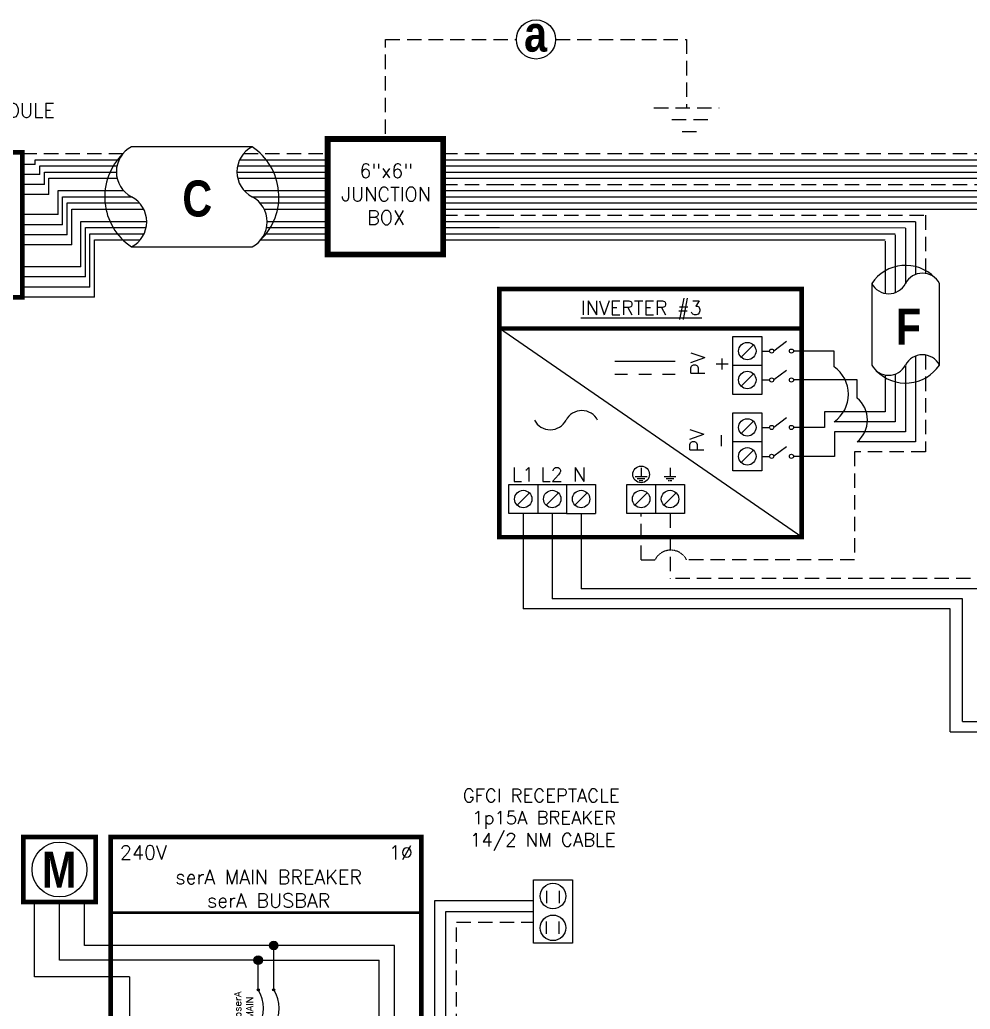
# Model space of a CAD drawing. Header units: feet. Extents: x 18750 to 19507, y 16038 to 16573.
# Drawn here: x 19006.2 to 19253.8, y 16315 to 16572.8 of the extents above; entities that cross this region are included whole.
import ezdxf

# ---------------------------------------------------------------- set-up
doc = ezdxf.new("R2010")
doc.units = ezdxf.units.FT
doc.header["$MEASUREMENT"] = 0
doc.linetypes.add('HIDDEN', pattern=[0.375, 0.25, -0.125])
doc.layers.add('TEXT', color=7, linetype='Continuous')
doc.styles.add('ONE LINE TXT', font='techb___.ttf')
doc.styles.get("Standard").update_dxf_attribs({"font": 'simplex.shx'})

# ---------------------------------------------------------------- blocks, each defined once
blk = doc.blocks.new('8x8box')
at = {"lineweight": 50, "const_width": 1.19}
blk.add_lwpolyline([(37.78, 0), (0, 0), (0, 37.78), (37.78, 37.78)], close=True, dxfattribs=at)
at = {"color": 1, "char_height": 3.6576, "attachment_point": 5}
for s, width, insert in [(' \\PMOUNTED \\PUNDER SOLAR MODULE\\P{\\fVerdana|b1|i0|c0|p34;NEC 690.34}', 73.0127, (18.01, 51.7)), ('8"x8"  JUNCTION BOX ', 0.4767, (19.03, 19.26))]:
    blk.add_mtext_dynamic_manual_height_columns(s, width=width, gutter_width=7.17, heights=[0], dxfattribs=dict(at, insert=insert))
blk = doc.blocks.new('6x6box')
at = {"lineweight": 50, "const_width": 1.53}
blk.add_lwpolyline([(30.1, 0), (0, 0), (0, 30.1), (30.1, 30.1)], close=True, dxfattribs=at)
at = {"color": 1, "insert": (15.24, 15.71), "char_height": 3.6576, "width": 0.4767, "attachment_point": 5}
blk.add_mtext('6"x6"  JUNCTION BOX  ', dxfattribs=at)
blk = doc.blocks.new('lineTapPanel')
at = {"linetype": 'Continuous'}
h = blk.add_hatch(color=254, dxfattribs=at)
h.dxf.hatch_style = 1
edge = h.paths.add_edge_path()
edge.add_arc((-38.44, 98.34), 1.11, 0, 360)
h = blk.add_hatch(color=254, dxfattribs=at)
h.dxf.hatch_style = 1
edge = h.paths.add_edge_path()
edge.add_arc((-42.47, 94.51), 1.11, 0, 360)
h = blk.add_hatch(color=1, dxfattribs=at)
h.dxf.hatch_style = 1
edge = h.paths.add_edge_path()
edge.add_arc((-42.47, 86.8), 0.291, 0, 360)
h = blk.add_hatch(color=1, dxfattribs=at)
h.dxf.hatch_style = 1
edge = h.paths.add_edge_path()
edge.add_arc((-38.44, 86.8), 0.291, 0, 360)
h = blk.add_hatch(color=1, dxfattribs=at)
h.dxf.hatch_style = 1
edge = h.paths.add_edge_path()
edge.add_arc((-42.47, 77.16), 0.291, 0, 360)
h = blk.add_hatch(color=1, dxfattribs=at)
h.dxf.hatch_style = 1
edge = h.paths.add_edge_path()
edge.add_arc((-38.44, 77.16), 0.291, 0, 360)
h = blk.add_hatch(color=1, dxfattribs=at)
h.dxf.hatch_style = 1
edge = h.paths.add_edge_path()
edge.add_arc((-38.44, 71.16), 0.528, 0, 360)
h = blk.add_hatch(color=1, dxfattribs=at)
h.dxf.hatch_style = 1
edge = h.paths.add_edge_path()
edge.add_arc((-42.47, 67.78), 0.528, 0, 360)
h = blk.add_hatch(color=1, dxfattribs=at)
h.dxf.hatch_style = 1
edge = h.paths.add_edge_path()
edge.add_arc((-38.44, 61.76), 0.528, 0, 360)
h = blk.add_hatch(color=1, dxfattribs=at)
h.dxf.hatch_style = 1
edge = h.paths.add_edge_path()
edge.add_arc((-42.47, 58.38), 0.528, 0, 360)
h = blk.add_hatch(color=1, dxfattribs=at)
h.dxf.hatch_style = 1
edge = h.paths.add_edge_path()
edge.add_arc((-38.44, 52.36), 0.528, 0, 360)
h = blk.add_hatch(color=1, dxfattribs=at)
h.dxf.hatch_style = 1
edge = h.paths.add_edge_path()
edge.add_arc((-42.47, 48.98), 0.528, 0, 360)
h = blk.add_hatch(color=1, dxfattribs=at)
h.dxf.hatch_style = 1
edge = h.paths.add_edge_path()
edge.add_arc((-38.44, 42.95), 0.528, 0, 360)
h = blk.add_hatch(color=1, dxfattribs=at)
h.dxf.hatch_style = 1
edge = h.paths.add_edge_path()
edge.add_arc((-42.47, 39.58), 0.528, 0, 360)
h = blk.add_hatch(color=1, dxfattribs=at)
h.dxf.hatch_style = 1
edge = h.paths.add_edge_path()
edge.add_arc((-38.44, 33.55), 0.528, 0, 360)
h = blk.add_hatch(color=1, dxfattribs=at)
h.dxf.hatch_style = 1
edge = h.paths.add_edge_path()
edge.add_arc((-42.47, 30.17), 0.528, 0, 360)
at = {"color": 155, "true_color": 0x647190}
blk.add_line((-80.92, 126.59), (0, 126.59), dxfattribs=at)
at = {"color": 253, "linetype": 'Continuous'}
for p, q in [((-100.73, 90.2), (-100.73, 109.7)), ((-76.04, 90.2), (-100.73, 90.2)), ((-76.04, 90.2), (-76.04, 22.16)), ((-76.04, 22.16), (-27.25, 22.16)), ((-27.25, 22.16), (-27.25, 17.57)), ((-27.25, 17.57), (-29.89, 17.57)), ((0, 3), (-11.01, 3)), ((-11.01, 3), (-11.01, 0.16)), ((-11.01, 0.16), (-29.89, 0.16))]:
    blk.add_line(p, q, dxfattribs=at)
at = {"color": 10, "linetype": 'Continuous'}
for p, q in [((-94.24, 94.51), (-94.24, 109.7)), ((-43.58, 94.51), (-94.24, 94.51)), ((-42.47, 87.09), (-42.47, 93.4)), ((-41.36, 94.51), (-10.98, 94.51)), ((-10.98, 6), (-10.98, 94.51)), ((-42.47, 30.17), (-42.47, 76.87)), ((-35.88, 67.78), (-45.04, 67.78)), ((-35.88, 58.38), (-45.04, 58.38)), ((-35.88, 48.98), (-45.04, 48.98)), ((-35.88, 39.58), (-45.04, 39.58)), ((-35.88, 30.17), (-45.04, 30.17)), ((0, 6), (-10.98, 6))]:
    blk.add_line(p, q, dxfattribs=at)
at = {"color": 7, "linetype": 'Continuous'}
for p, q in [((-87.75, 98.34), (-87.75, 109.7)), ((-39.56, 98.34), (-87.75, 98.34)), ((-6.96, 9), (-6.96, 98.34)), ((-38.44, 87.09), (-38.44, 97.23)), ((-38.44, 61.76), (-38.44, 76.87)), ((-35.88, 71.16), (-45.04, 71.16)), ((-38.44, 71.16), (-35.88, 71.16)), ((-45.04, 61.76), (-35.88, 61.76)), ((-35.88, 61.76), (-45.04, 61.76)), ((-38.44, 52.36), (-38.44, 61.76)), ((-45.04, 52.36), (-35.88, 52.36)), ((-35.88, 52.36), (-45.04, 52.36)), ((-38.44, 42.95), (-38.44, 52.36)), ((-45.04, 42.95), (-35.88, 42.95)), ((-35.88, 42.95), (-45.04, 42.95)), ((-38.44, 33.55), (-38.44, 42.95)), ((-35.88, 33.55), (-45.04, 33.55))]:
    blk.add_line(p, q, dxfattribs=at)
at = {"lineweight": 50}
blk.add_line((-80.92, 106.95), (0, 106.95), dxfattribs=at)
at = {"color": 7}
for p, q in [((-6.96, 98.34), (-37.33, 98.34)), ((0, 9), (-6.96, 9))]:
    blk.add_line(p, q, dxfattribs=at)
at = {"color": 1, "linetype": 'Continuous'}
for p, q in [((-51.03, -2.51), (-51.03, 20.23)), ((-46.49, 20.23), (-51.03, 20.23)), ((-46.49, 20.23), (-46.49, -2.51)), ((-34.43, -2.43), (-34.43, 20.16)), ((-29.89, 20.16), (-34.43, 20.16)), ((-29.89, 20.16), (-29.89, -2.43)), ((-46.49, -2.51), (-51.03, -2.51)), ((-29.89, -2.43), (-34.43, -2.43))]:
    blk.add_line(p, q, dxfattribs=at)
at = {"color": 4, "linetype": 'Continuous'}
for p, q in [((-47.97, 18.28), (-49.55, 16.71)), ((-31.37, 18.35), (-32.94, 16.78)), ((-47.97, 13.93), (-49.55, 12.36)), ((-31.37, 14), (-32.94, 12.43)), ((-47.97, 9.58), (-49.55, 8.01)), ((-31.37, 9.65), (-32.94, 8.08)), ((-47.97, 5.23), (-49.55, 3.66)), ((-31.37, 5.3), (-32.94, 3.73)), ((-47.97, 0.88), (-49.55, -0.69)), ((-31.37, 0.95), (-32.94, -0.62))]:
    blk.add_line(p, q, dxfattribs=at)
at = {"color": 92, "linetype": 'HIDDEN', "ltscale": 15}
for p, q in [((-51.03, 4.44), (-106.89, 4.44)), ((-106.89, 4.44), (-106.89, -4.87)), ((-75.84, -4.96), (-75.84, 0.09)), ((-75.84, 0.09), (-51.03, 0.09)), ((0, 0), (-6.96, 0)), ((-6.96, 0), (-6.96, -4.96)), ((-6.96, -4.96), (-75.84, -4.96)), ((-106.89, -15.1), (-106.89, -24.84))]:
    blk.add_line(p, q, dxfattribs=at)
at = {"color": 92, "linetype": 'Continuous', "ltscale": 15}
blk.add_line((-34.43, 0.09), (-46.49, 0.09), dxfattribs=at)
at = {"lineweight": 50, "const_width": 1.19}
for points in [[(-103.67, 109.7), (-103.67, 126.59), (-84.82, 126.59), (-84.82, 109.7)], [(-80.92, -9.3), (-80.92, 126.59), (0, 126.59), (0, -9.3)]]:
    blk.add_lwpolyline(points, close=True, dxfattribs=at)
at = {"color": 92, "linetype": 'Continuous', "lineweight": 5, "ltscale": 0.05, "flags": 128}
for points in [[(-43.54, 13.81), (-43.54, 10.97)], [(-45.88, 10.97), (-41.2, 10.97)], [(-42.01, 10.1), (-45.07, 10.1)], [(-42.82, 9.23), (-44.25, 9.23)]]:
    blk.add_lwpolyline(points, dxfattribs=at)
at = {"color": 92, "linetype": 'Continuous', "ltscale": 4, "flags": 128}
for points in [[(-115.37, -24.84), (-98.41, -24.84)], [(-101.35, -27.98), (-112.43, -27.98)], [(-104.29, -31.12), (-109.49, -31.12)]]:
    blk.add_lwpolyline(points, dxfattribs=at)
at = {"linetype": 'Continuous'}
blk.add_circle((-94.24, 118.15), 7.15, dxfattribs=at)
at = {"color": 7, "linetype": 'Continuous'}
for centre, radius in [((-38.44, 98.34), 1.11), ((-38.44, 98.34), 1.11), ((-42.47, 94.51), 1.11), ((-106.89, -9.99), 5.11)]:
    blk.add_circle(centre, radius, dxfattribs=at)
at = {"color": 1, "linetype": 'Continuous'}
for centre, radius in [((-42.47, 86.8), 0.291), ((-38.44, 86.8), 0.291), ((-42.47, 77.16), 0.291), ((-38.44, 77.16), 0.291), ((-38.44, 71.16), 0.528), ((-42.47, 67.78), 0.528), ((-38.44, 61.76), 0.528), ((-42.47, 58.38), 0.528), ((-38.44, 52.36), 0.528), ((-42.47, 48.98), 0.528), ((-38.44, 42.95), 0.528), ((-42.47, 39.58), 0.528), ((-38.44, 33.55), 0.528), ((-42.47, 30.17), 0.528)]:
    blk.add_circle(centre, radius, dxfattribs=at)
at = {"color": 4, "linetype": 'Continuous'}
for centre in [(-48.76, 17.49), (-32.16, 17.57), (-48.76, 13.14), (-32.16, 13.21), (-48.76, 8.79), (-32.16, 8.86), (-48.76, 4.44), (-32.16, 4.51), (-48.76, 0.09), (-32.16, 0.16)]:
    blk.add_circle(centre, 1.11, dxfattribs=at)
at = {"color": 1, "linetype": 'Continuous'}
for centre, radius, start, end in [((-50.14, 81.98), 9.06, 327.8708, 32.1292), ((-46.11, 81.98), 9.06, 327.8708, 32.1292), ((-48.03, 68.62), 3.93, 40.3392, 139.6608), ((-32.88, 68.62), 3.93, 40.3392, 139.6608), ((-48.03, 65.24), 3.93, 40.3392, 139.6608), ((-32.88, 65.24), 3.93, 40.3392, 139.6608), ((-48.03, 59.21), 3.93, 40.3392, 139.6608), ((-32.88, 59.21), 3.93, 40.3392, 139.6608), ((-48.03, 55.84), 3.93, 40.3392, 139.6608), ((-32.88, 55.84), 3.93, 40.3392, 139.6608), ((-48.03, 49.81), 3.93, 40.3392, 139.6608), ((-32.88, 49.81), 3.93, 40.3392, 139.6608), ((-48.03, 46.43), 3.93, 40.3392, 139.6608), ((-32.88, 46.43), 3.93, 40.3392, 139.6608), ((-48.03, 40.41), 3.93, 40.3392, 139.6608), ((-32.88, 40.41), 3.93, 40.3392, 139.6608), ((-48.03, 37.03), 3.93, 40.3392, 139.6608), ((-32.88, 37.03), 3.93, 40.3392, 139.6608), ((-48.03, 31.01), 3.93, 40.3392, 139.6608), ((-32.88, 31.01), 3.93, 40.3392, 139.6608), ((-48.03, 27.63), 3.93, 40.3392, 139.6608), ((-32.88, 27.63), 3.93, 40.3392, 139.6608)]:
    blk.add_arc(centre, radius, start, end, dxfattribs=at)
at = {"color": 253, "linetype": 'Continuous', "style": 'ONE LINE TXT'}
blk.add_text('M', height=9.38, dxfattribs=at).set_placement((-98.8, 113.43))
at = {"color": 4, "linetype": 'Continuous'}
blk.add_text('NEUTRAL', height=1.874, rotation=90, dxfattribs=at).set_placement((-35.08, 4.08))
at = {"color": 1, "attachment_point": 5}
for s, width, gutter_width, heights, insert, char_height in [('EXISTING\\P120/240V UTILITY METER', 0.0523, 7.17, [0], (-118.95, 118.48), 3.5433), ('240V', 0.1481, 0.75, [0], (-72.39, 122.54), 3.658), ('1∅', 0.1481, 0.75, [0], (-5.31, 122.54), 3.658), ('serA MAIN BREAKER\\PserA BUSBAR', 72.4998, 0.75, [0], (-39.75, 113.14), 3.6576), ('EXISTING MAIN BREAKER LOAD CENTER INSULATED LINE TAPS INSTALLED ON MAIN FEEDERS\\P{\\fVerdana|b1|i0|c0|p34;NEC 690.64}', 98.9176, 7.17, [106.42], (-39.63, -25.66), 3.6576)]:
    blk.add_mtext_dynamic_manual_height_columns(s, width=width, gutter_width=gutter_width, heights=heights, dxfattribs=dict(at, insert=insert, char_height=char_height))
at = {"color": 4, "linetype": 'Continuous', "insert": (-46.25, 82.15), "char_height": 1.874, "attachment_point": 5, "rotation": 90}
blk.add_mtext_dynamic_manual_height_columns('2pserA\\PMAIN', width=0.1481, gutter_width=0.75, heights=[0], dxfattribs=at)
at = {"color": 1, "linetype": 'Continuous', "insert": (-110.08, -3.93), "char_height": 9.3833, "attachment_point": 1, "style": 'ONE LINE TXT'}
blk.add_mtext_dynamic_manual_height_columns('{\\W1;\\C256;a}', width=0.1385, gutter_width=2.13, heights=[0], dxfattribs=at)
blk = doc.blocks.new('*U22')
at = {"color": 7}
blk.add_blockref('lineTapPanel', (0, 0), dxfattribs=at)
blk = doc.blocks.new('gfci1')
at = {"color": 7, "linetype": 'Continuous'}
for p, q in [((62.57, 41.42), (62.57, 38.21)), ((65.87, 41.42), (65.87, 38.21)), ((33.46, 0), (33.46, 38.87)), ((33.46, 38.87), (59.14, 38.87)), ((62.57, 30.17), (62.57, 33.39)), ((65.87, 30.17), (65.87, 33.39)), ((0, 0), (16.69, 0)), ((24.94, 0), (33.46, 0))]:
    blk.add_line(p, q, dxfattribs=at)
at = {"color": 253, "linetype": 'Continuous'}
for p, q in [((36.28, -2.82), (36.28, 36.06)), ((36.28, 36.06), (59.14, 36.06)), ((12.22, -2.82), (16.69, -2.82)), ((12.22, -2.82), (12.22, -35.5)), ((24.94, -2.82), (36.28, -2.82)), ((12.22, -47.07), (12.22, -57.95)), ((12.22, -57.95), (0, -57.95))]:
    blk.add_line(p, q, dxfattribs=at)
at = {"color": 7}
blk.add_line((16.69, -45.52), (16.69, -45.52), dxfattribs=at)
at = {"color": 7, "linetype": 'Continuous'}
blk.add_lwpolyline([(59.14, 44.31), (69.3, 44.31), (69.3, 27.81), (59.14, 27.81)], close=True, dxfattribs=at)
for centre in [(64.22, 40.06), (64.22, 31.78)]:
    blk.add_circle(centre, 3.33, dxfattribs=at)
blk.add_arc((20.81, -4.99), 6.47, 50.3905, 129.6095, dxfattribs=at)
at = {"color": 253, "linetype": 'Continuous'}
for centre, radius, start, end in [((20.81, -7.8), 6.47, 50.3905, 129.6095), ((22.72, -41.29), 11.99, 151.1704, 208.8296)]:
    blk.add_arc(centre, radius, start, end, dxfattribs=at)
at = {"layer": 'TEXT', "color": 92, "linetype": 'HIDDEN', "ltscale": 15}
for p, q in [((39.09, -5.63), (39.09, 33.24)), ((39.09, 33.24), (59.14, 33.24)), ((16.69, -5.63), (16.69, -34.69)), ((24.94, -5.63), (39.09, -5.63)), ((16.69, -42.94), (16.69, -45.52)), ((16.69, -45.52), (-34.69, -45.52)), ((-34.69, -45.52), (-34.69, -53.67)), ((-34.69, -53.67), (-21.14, -53.67))]:
    blk.add_line(p, q, dxfattribs=at)
at = {"layer": 'TEXT', "color": 92, "linetype": 'Continuous', "ltscale": 15}
for centre, start, end in [((20.81, -10.62), 50.3905, 129.6095), ((21.67, -38.81), 140.3905, 219.6095)]:
    blk.add_arc(centre, 6.47, start, end, dxfattribs=at)
at = {"layer": 'TEXT', "color": 1, "insert": (27.72, 67.97), "char_height": 3.4544, "attachment_point": 1}
blk.add_mtext_dynamic_manual_height_columns('\\A1;\\pi12.999;GFCI RECEPTACLE\\P\\pi15.467;1p15A BREAKER\\P\\pi14.891;14/2 NM CABLE', width=71.8931, gutter_width=92.23, heights=[24.13], dxfattribs=at)

msp = doc.modelspace()

# ---------------------------------------------------------------- linework, layer by layer
at = {"color": 92, "linetype": 'HIDDEN', "ltscale": 15}
for p, q in [((19101.42, 16543.05), (19101.42, 16567.64)), ((19101.42, 16567.64), (19135.53, 16567.64)), ((19145.76, 16567.64), (19179.87, 16567.64)), ((19179.87, 16567.64), (19179.87, 16549.85)), ((19006.83, 16537.89), (19033.05, 16537.89)), ((19064.47, 16537.89), (19086.37, 16537.89)), ((19116.47, 16537.89), (19131.11, 16537.89)), ((19131.11, 16537.89), (19500.99, 16537.89)), ((19116.47, 16529.86), (19131.11, 16529.86)), ((19131.11, 16529.86), (19371.55, 16529.86)), ((19116.47, 16521.81), (19131.11, 16521.81)), ((19131.11, 16521.81), (19242.12, 16521.81)), ((19242.12, 16521.81), (19242.12, 16506.66)), ((19242.12, 16485.41), (19242.12, 16460.17)), ((19242.12, 16460.17), (19223.62, 16460.17)), ((19223.62, 16460.17), (19223.62, 16432.08)), ((19168.04, 16432.08), (19168.04, 16444.12)), ((19175.57, 16444.12), (19175.57, 16427.15)), ((19168.04, 16432.08), (19171.64, 16432.08)), ((19223.62, 16432.08), (19179.88, 16432.08)), ((19259.45, 16427.15), (19175.57, 16427.15))]:
    msp.add_line(p, q, dxfattribs=at)
at = {"color": 7, "linetype": 'Continuous'}
for p, q in [((19066.68, 16539.67), (19035.26, 16539.67)), ((19010.19, 16535.09), (19006.83, 16535.09)), ((19010.19, 16536.29), (19032.02, 16536.29)), ((19010.19, 16535.09), (19010.19, 16536.29)), ((19063.43, 16536.29), (19086.37, 16536.29)), ((19116.47, 16536.29), (19131.11, 16536.29)), ((19131.11, 16536.29), (19498.36, 16536.29)), ((19012.56, 16533.07), (19031.32, 16533.07)), ((19012.56, 16529.84), (19012.56, 16533.07)), ((19062.73, 16533.07), (19086.37, 16533.07)), ((19116.47, 16533.07), (19131.11, 16533.07)), ((19131.11, 16533.07), (19493.12, 16533.07)), ((19012.56, 16529.84), (19006.83, 16529.84)), ((19016.12, 16528.25), (19033.19, 16528.25)), ((19016.12, 16521.98), (19016.12, 16528.25)), ((19064.61, 16528.25), (19086.37, 16528.25)), ((19116.47, 16528.25), (19131.11, 16528.25)), ((19131.11, 16528.25), (19368.93, 16528.25)), ((19018.49, 16525.04), (19037.32, 16525.04)), ((19018.49, 16516.73), (19018.49, 16525.04)), ((19068.73, 16525.03), (19086.37, 16525.03)), ((19116.47, 16525.04), (19131.11, 16525.04)), ((19131.11, 16525.04), (19363.69, 16525.03)), ((19016.12, 16521.98), (19006.83, 16521.98)), ((19022.04, 16520.21), (19039.2, 16520.2)), ((19022.04, 16508.36), (19022.04, 16520.21)), ((19070.62, 16520.2), (19086.37, 16520.2)), ((19116.47, 16520.21), (19131.11, 16520.2)), ((19131.11, 16520.21), (19239.5, 16520.2)), ((19239.5, 16520.12), (19239.5, 16506.37)), ((19018.49, 16516.73), (19006.83, 16516.73)), ((19024.41, 16516.99), (19038.5, 16516.99)), ((19024.41, 16503.12), (19024.41, 16516.99)), ((19069.92, 16516.99), (19086.37, 16516.99)), ((19116.47, 16516.99), (19131.11, 16516.99)), ((19131.11, 16516.99), (19234.26, 16516.99)), ((19234.26, 16516.73), (19234.26, 16501.7)), ((19035.26, 16513.6), (19066.68, 16513.6)), ((19022.04, 16508.36), (19006.83, 16508.36)), ((19024.41, 16503.12), (19006.83, 16503.12)), ((19228.12, 16504.05), (19228.12, 16482.81)), ((19245.75, 16482.81), (19245.75, 16504.05)), ((19209.89, 16437.95), (19131.11, 16492.33)), ((19218.37, 16486.44), (19207.74, 16486.44)), ((19218.37, 16482.34), (19218.37, 16486.44)), ((19239.5, 16485.12), (19239.5, 16462.79)), ((19176.94, 16483.72), (19161.17, 16483.72)), ((19164.47, 16480.31), (19161.17, 16480.31)), ((19170.7, 16480.31), (19167.41, 16480.31)), ((19176.94, 16480.31), (19173.64, 16480.31)), ((19234.26, 16480.46), (19234.26, 16468.03)), ((19224.33, 16478.91), (19207.74, 16478.91)), ((19224.33, 16474.19), (19224.33, 16478.91)), ((19234.26, 16468.03), (19218.37, 16468.03)), ((19239.5, 16462.79), (19224.33, 16462.79)), ((19137.33, 16444.12), (19137.33, 16419.26)), ((19248.53, 16419.26), (19137.33, 16419.26)), ((19248.53, 16387.28), (19248.53, 16419.26)), ((19248.53, 16387.28), (19441.12, 16387.28))]:
    msp.add_line(p, q, dxfattribs=at)
at = {"color": 253, "linetype": 'Continuous'}
for p, q in [((19011.38, 16534.68), (19031.48, 16534.68)), ((19011.38, 16532.47), (19011.38, 16534.68)), ((19062.89, 16534.68), (19086.37, 16534.68)), ((19116.47, 16534.68), (19131.11, 16534.68)), ((19131.11, 16534.68), (19495.74, 16534.68)), ((19011.38, 16532.47), (19006.83, 16532.47)), ((19013.75, 16531.46), (19031.52, 16531.46)), ((19013.75, 16527.22), (19013.75, 16531.46)), ((19062.93, 16531.46), (19086.37, 16531.46)), ((19116.47, 16531.46), (19131.11, 16531.46)), ((19131.11, 16531.46), (19490.5, 16531.46)), ((19013.75, 16527.22), (19006.83, 16527.22)), ((19017.3, 16526.64), (19035.25, 16526.64)), ((19017.3, 16519.36), (19017.3, 16526.64)), ((19066.67, 16526.64), (19086.37, 16526.64)), ((19116.47, 16526.64), (19131.11, 16526.64)), ((19131.11, 16526.64), (19366.31, 16526.64)), ((19019.67, 16523.42), (19038.42, 16523.42)), ((19019.67, 16514.11), (19019.67, 16523.42)), ((19069.83, 16523.42), (19086.37, 16523.42)), ((19116.47, 16523.42), (19131.11, 16523.42)), ((19131.11, 16523.42), (19361.07, 16523.42)), ((19017.3, 16519.36), (19006.83, 16519.36)), ((19023.23, 16518.6), (19039.04, 16518.6)), ((19023.23, 16505.74), (19023.23, 16518.6)), ((19070.46, 16518.6), (19086.37, 16518.6)), ((19116.47, 16518.6), (19131.11, 16518.6)), ((19131.11, 16518.6), (19236.88, 16518.59)), ((19236.88, 16518.43), (19236.88, 16503.95)), ((19019.67, 16514.11), (19006.83, 16514.11)), ((19025.6, 16515.38), (19037.47, 16515.38)), ((19025.6, 16500.49), (19025.6, 16515.38)), ((19068.89, 16515.38), (19086.37, 16515.38)), ((19116.47, 16515.38), (19131.11, 16515.38)), ((19131.11, 16515.38), (19231.64, 16515.38)), ((19231.64, 16515.04), (19231.64, 16501.47)), ((19023.23, 16505.74), (19006.83, 16505.74)), ((19025.6, 16500.49), (19006.83, 16500.49)), ((19236.88, 16482.71), (19236.88, 16465.41)), ((19231.64, 16480.23), (19231.64, 16470.65)), ((19231.64, 16470.65), (19215.8, 16470.65)), ((19215.8, 16470.65), (19215.8, 16466.55)), ((19215.8, 16466.55), (19207.74, 16466.55)), ((19236.88, 16465.41), (19218.42, 16465.41)), ((19218.42, 16465.41), (19218.42, 16459.01)), ((19218.42, 16459.01), (19207.74, 16459.01)), ((19152.4, 16444.12), (19152.4, 16424.52)), ((19255.81, 16424.52), (19152.4, 16424.52))]:
    msp.add_line(p, q, dxfattribs=at)
at = {"color": 1, "linetype": 'Continuous'}
for p, q in [((19191.93, 16475.14), (19191.93, 16490.21)), ((19191.93, 16490.21), (19199.46, 16490.21)), ((19191.93, 16475.14), (19191.93, 16490.21)), ((19199.46, 16490.21), (19199.46, 16475.14)), ((19199.46, 16490.21), (19199.46, 16482.68)), ((19205.89, 16488.9), (19202.63, 16486.46)), ((19199.46, 16486.44), (19201.5, 16486.44)), ((19199.46, 16482.68), (19191.93, 16482.68)), ((19205.89, 16481.37), (19202.63, 16478.93)), ((19199.46, 16478.91), (19201.5, 16478.91)), ((19199.46, 16475.14), (19191.93, 16475.14)), ((19191.93, 16455.24), (19191.93, 16470.31)), ((19191.93, 16470.31), (19199.46, 16470.31)), ((19199.46, 16470.31), (19199.46, 16462.78)), ((19205.89, 16469.01), (19202.63, 16466.57)), ((19199.46, 16466.55), (19201.5, 16466.55)), ((19199.46, 16462.78), (19191.93, 16462.78)), ((19199.46, 16462.78), (19199.46, 16455.24)), ((19205.89, 16461.47), (19202.63, 16459.03)), ((19199.46, 16459.01), (19201.5, 16459.01)), ((19199.46, 16455.24), (19191.93, 16455.24)), ((19133.56, 16451.65), (19148.63, 16451.65)), ((19133.56, 16444.12), (19133.56, 16451.65)), ((19133.56, 16451.65), (19141.1, 16451.65)), ((19141.1, 16451.65), (19141.1, 16444.12)), ((19148.63, 16451.65), (19148.63, 16444.12)), ((19148.63, 16451.65), (19156.17, 16451.65)), ((19156.17, 16451.65), (19156.17, 16444.12)), ((19164.27, 16451.65), (19179.34, 16451.65)), ((19164.27, 16444.12), (19164.27, 16451.65)), ((19164.27, 16451.65), (19171.81, 16451.65)), ((19171.81, 16451.65), (19171.81, 16444.12)), ((19179.34, 16451.65), (19179.34, 16444.12)), ((19148.63, 16444.12), (19133.56, 16444.12)), ((19148.63, 16444.12), (19156.17, 16444.12)), ((19179.34, 16444.12), (19164.27, 16444.12))]:
    msp.add_line(p, q, dxfattribs=at)
at = {"color": 4, "linetype": 'Continuous'}
for p, q in [((19197.3, 16488.05), (19194.09, 16484.84)), ((19197.3, 16480.52), (19194.09, 16477.3)), ((19197.3, 16468.15), (19194.09, 16464.94)), ((19197.3, 16460.62), (19194.09, 16457.41)), ((19138.94, 16449.49), (19135.72, 16446.28)), ((19146.47, 16449.49), (19143.26, 16446.28)), ((19154.01, 16449.49), (19150.79, 16446.28)), ((19169.64, 16449.49), (19166.43, 16446.28)), ((19177.18, 16449.49), (19173.97, 16446.28))]:
    msp.add_line(p, q, dxfattribs=at)
at = {"color": 10, "linetype": 'Continuous'}
for p, q in [((19144.87, 16444.12), (19144.87, 16421.89)), ((19251.75, 16421.89), (19144.87, 16421.89)), ((19251.75, 16389.9), (19251.75, 16421.89)), ((19251.75, 16389.9), (19440.99, 16389.9))]:
    msp.add_line(p, q, dxfattribs=at)
at = {"color": 92, "linetype": 'HIDDEN', "ltscale": 15, "flags": 128}
for points in [[(19171.39, 16549.85), (19188.35, 16549.85)], [(19185.41, 16546.71), (19174.33, 16546.71)], [(19182.47, 16543.57), (19177.27, 16543.57)]]:
    msp.add_lwpolyline(points, dxfattribs=at)
at = {"lineweight": 50, "const_width": 1.19}
for points in [[(19131.11, 16437.95), (19131.11, 16502.61), (19209.89, 16502.61), (19209.89, 16437.95)], [(19131.11, 16492.33), (19131.11, 16502.61), (19209.89, 16502.61), (19209.89, 16492.33)]]:
    msp.add_lwpolyline(points, close=True, dxfattribs=at)
at = {"color": 92, "linetype": 'Continuous', "flags": 128}
for points in [[(19168.04, 16456.06), (19168.04, 16453.76)], [(19175.57, 16456.06), (19175.57, 16453.76)], [(19166.5, 16453.76), (19169.57, 16453.76)], [(19169.04, 16453.19), (19167.03, 16453.19)], [(19174.03, 16453.76), (19177.11, 16453.76)], [(19176.57, 16453.19), (19174.57, 16453.19)]]:
    msp.add_lwpolyline(points, dxfattribs=at)
at = {"color": 92, "linetype": 'HIDDEN', "flags": 128}
for points in [[(19168.51, 16452.62), (19167.56, 16452.62)], [(19176.04, 16452.62), (19175.1, 16452.62)]]:
    msp.add_lwpolyline(points, dxfattribs=at)
at = {"color": 7, "linetype": 'Continuous'}
msp.add_circle((19140.65, 16567.64), 5.11, dxfattribs=at)
at = {"color": 4, "linetype": 'Continuous'}
for centre in [(19195.7, 16486.44), (19195.7, 16478.91), (19195.7, 16466.55), (19195.7, 16459.01), (19137.33, 16447.89), (19144.87, 16447.89), (19152.4, 16447.89), (19168.04, 16447.89), (19175.57, 16447.89)]:
    msp.add_circle(centre, 2.27, dxfattribs=at)
at = {"color": 1, "linetype": 'Continuous'}
for centre in [(19202.04, 16486.44), (19207.2, 16486.44), (19202.04, 16478.91), (19207.2, 16478.91), (19202.04, 16466.55), (19207.2, 16466.55), (19202.04, 16459.01), (19207.2, 16459.01)]:
    msp.add_circle(centre, 0.541, dxfattribs=at)
at = {"color": 92, "linetype": 'Continuous'}
msp.add_circle((19168.04, 16454.32), 2.17, dxfattribs=at)
at = {"linetype": 'Continuous'}
for centre, radius, start, end in [((19038.68, 16533.15), 7.36, 117.6639, 242.3361), ((19070.09, 16533.15), 7.36, 117.6639, 242.3361), ((19031.85, 16520.12), 7.36, 297.6639, 62.3361), ((19063.26, 16520.12), 7.36, 297.6639, 62.3361), ((19241.34, 16501.74), 4.98, 27.6639, 152.3361), ((19232.53, 16506.36), 4.98, 207.6639, 332.3361), ((19241.34, 16480.5), 4.98, 27.6639, 152.3361), ((19213.24, 16475.18), 8.8, 305.6505, 54.3495), ((19232.53, 16485.12), 4.98, 207.6639, 332.3361), ((19219.56, 16468.49), 7.43, 309.9338, 50.0662), ((19152.59, 16466.27), 4.65, 27.6639, 152.3361), ((19144.35, 16470.59), 4.65, 207.6639, 332.3361)]:
    msp.add_arc(centre, radius, start, end, dxfattribs=at)
at = {"color": 7, "linetype": 'Continuous'}
for centre, radius, start, end in [((19058.02, 16526.64), 15.64, 313.9732, 56.4265), ((19043.91, 16526.64), 15.64, 133.9732, 236.4265), ((19236.93, 16498.2), 10.58, 43.9732, 146.4265), ((19236.93, 16488.66), 10.58, 223.9732, 326.4265)]:
    msp.add_arc(centre, radius, start, end, dxfattribs=at)
at = {"color": 92, "linetype": 'HIDDEN', "ltscale": 0.3}
msp.add_arc((19175.76, 16429.92), 4.65, 27.6639, 152.3361, dxfattribs=at)

# ---------------------------------------------------------------- block references
at = {"color": 7}
for name, p in [('8x8box', (18969.04, 16500.47)), ('6x6box', (19086.37, 16511.59)), ('gfci1', (19080.85, 16304.4)), ('*U22', (19110.74, 16233.23))]:
    msp.add_blockref(name, p, dxfattribs=at)

# ---------------------------------------------------------------- texts
at = {"color": 1, "linetype": 'Continuous'}
msp.add_text('%%UINVERTER #3', height=3.6576, dxfattribs=at).set_placement((19152.32, 16495.87))
at = {"color": 1, "linetype": 'Continuous', "char_height": 9.3833, "attachment_point": 1, "style": 'ONE LINE TXT'}
for s, insert in [('{\\W1;\\C256;a}', (19137.55, 16573.83)), ('{\\W1;\\C256;C}', (19048.51, 16530.89)), ('{\\W1;\\C256;F}', (19234.42, 16497.53))]:
    msp.add_mtext_dynamic_manual_height_columns(s, width=0.1385, gutter_width=2.13, heights=[0], dxfattribs=dict(at, insert=insert))
at = {"color": 1, "char_height": 3.658, "attachment_point": 5, "rotation": 90}
for s, width, insert in [('PV +', 2.8378, (19185.86, 16483.08)), ('PV -', 2.8013, (19185.63, 16463.11))]:
    msp.add_mtext_dynamic_manual_height_columns(s, width=width, gutter_width=0.75, heights=[0], dxfattribs=dict(at, insert=insert))
at = {"color": 1, "attachment_point": 5}
for s, insert, char_height in [('L1', (19137.27, 16454.29), 3.658), ('L2', (19144.74, 16454.32), 3.658), ('N', (19151.99, 16454.27), 3.66)]:
    msp.add_mtext_dynamic_manual_height_columns(s, width=0.1481, gutter_width=0.75, heights=[0], dxfattribs=dict(at, insert=insert, char_height=char_height))

doc.saveas('drawing.dxf')
